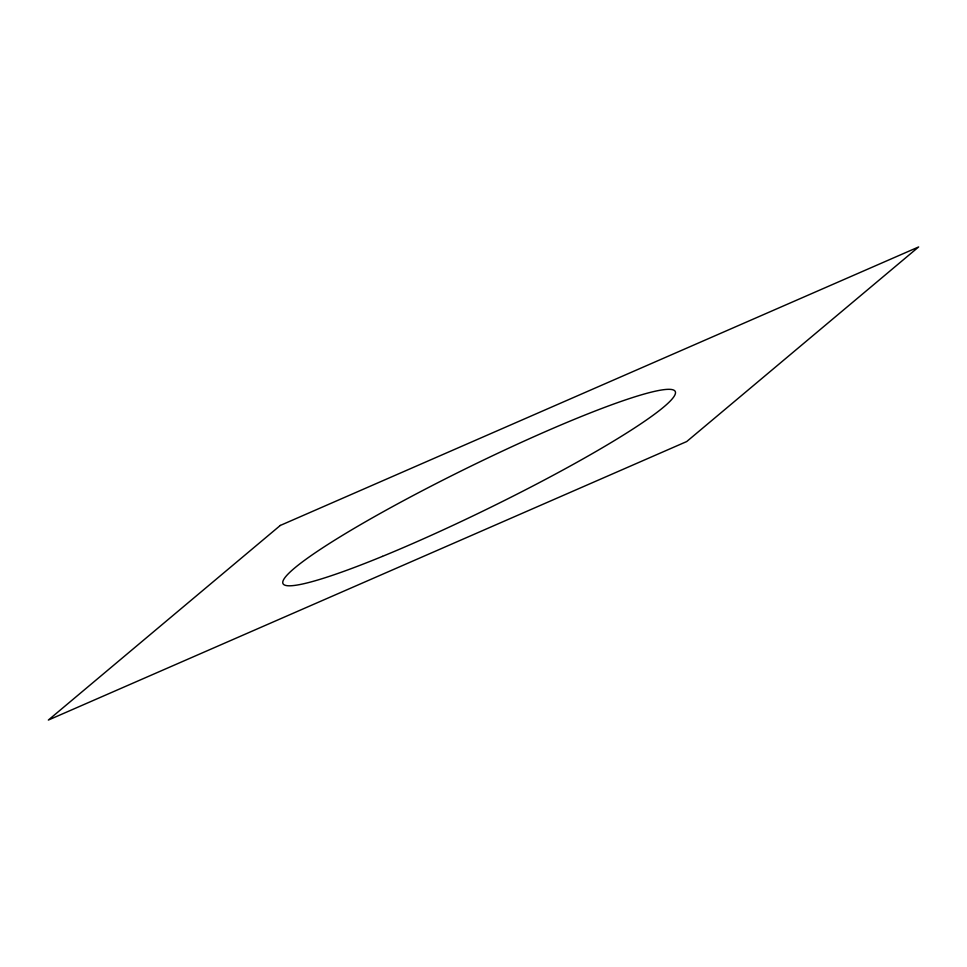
<?xml version="1.0" encoding="UTF-8"?>
<svg xmlns="http://www.w3.org/2000/svg" width="967" height="967" viewBox="0 0 967 967"><rect width="100%" height="100%" fill="white"/><g stroke="black" fill="none" stroke-linecap="round" stroke-linejoin="round"><path stroke-width="1.45" d="M280.297 525.444L48.35 720.064L686.703 441.556L918.65 246.936L280.297 525.444M382.448 556.376A218.337 22.821 -26.1 0 0 675.486 392.457A218.337 22.821 -26.1 0 0 379.56 513.803A218.337 22.821 -26.1 0 0 382.448 556.376"/></g></svg>
